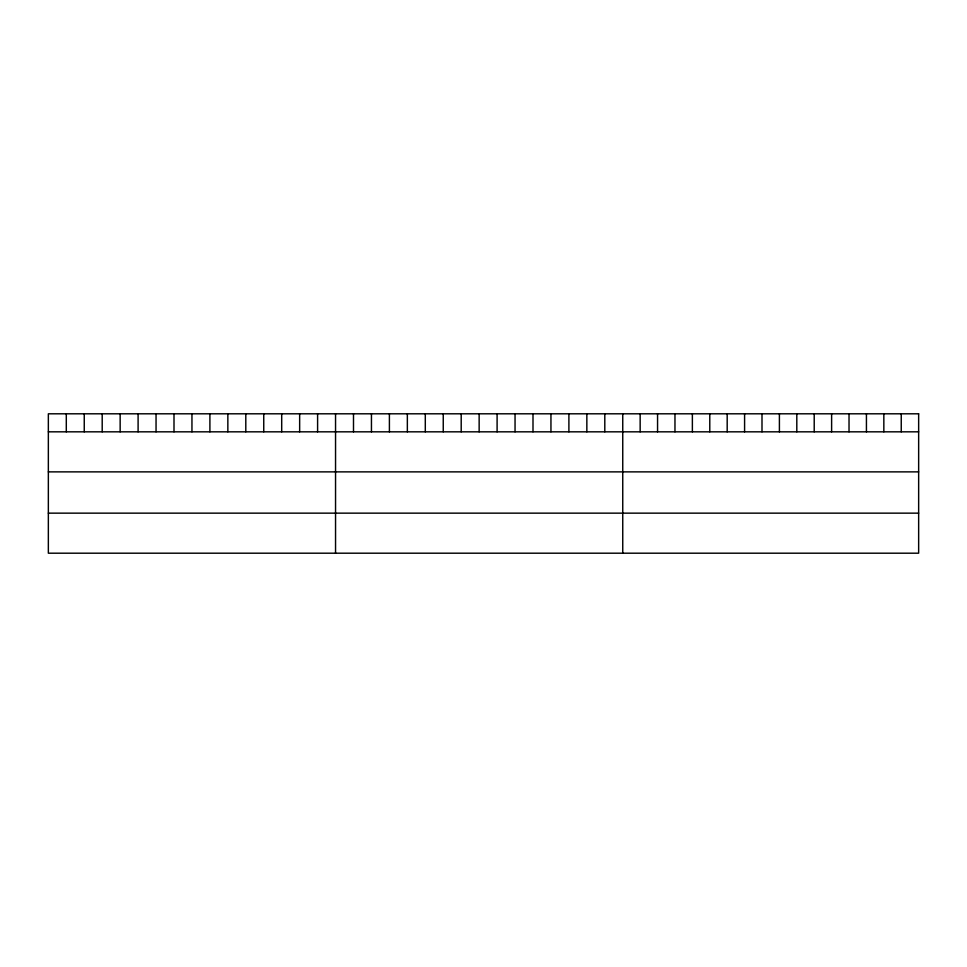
<?xml version="1.0" encoding="UTF-8"?>
<svg xmlns="http://www.w3.org/2000/svg" width="967" height="967" viewBox="0 0 967 967"><rect width="100%" height="100%" fill="white"/><g stroke="black" fill="none" stroke-linecap="round" stroke-linejoin="round"><path stroke-width="1.45" d="M48.35 431.826L918.65 431.826M48.35 471.872L918.65 471.872M48.35 513.151L918.65 513.151M901.244 413.803L901.244 431.826M883.838 413.803L883.838 431.826M866.432 413.803L866.432 431.826M849.026 413.803L849.026 431.826M831.62 413.803L831.62 431.826M814.214 413.803L814.214 431.826M796.808 413.803L796.808 431.826M779.402 413.803L779.402 431.826M761.996 413.803L761.996 431.826M744.59 413.803L744.59 431.826M727.184 413.803L727.184 431.826M709.778 413.803L709.778 431.826M692.372 413.803L692.372 431.826M674.966 413.803L674.966 431.826M657.56 413.803L657.56 431.826M640.154 413.803L640.154 431.826M622.748 413.803L622.748 553.197M604.798 413.803L604.798 431.826M586.848 413.803L586.848 431.826M568.898 413.803L568.898 431.826M550.948 413.803L550.948 431.826M532.998 413.803L532.998 431.826M515.048 413.803L515.048 431.826M497.098 413.803L497.098 431.826M479.148 413.803L479.148 431.826M461.199 413.803L461.199 431.826M443.249 413.803L443.249 431.826M425.299 413.803L425.299 431.826M407.349 413.803L407.349 431.826M389.399 413.803L389.399 431.826M371.449 413.803L371.449 431.826M353.499 413.803L353.499 431.826M335.549 413.803L335.549 553.197M317.599 413.803L317.599 431.826M299.649 413.803L299.649 431.826M281.699 413.803L281.699 431.826M263.749 413.803L263.749 431.826M245.799 413.803L245.799 431.826M227.849 413.803L227.849 431.826M209.899 413.803L209.899 431.826M191.95 413.803L191.95 431.826M174 413.803L174 431.826M156.05 413.803L156.05 431.826M138.1 413.803L138.1 431.826M120.15 413.803L120.15 431.826M102.2 413.803L102.2 431.826M84.25 413.803L84.25 431.826M66.3 413.803L66.3 431.826M918.65 413.803L48.35 413.803L48.35 553.197L918.65 553.197L918.65 413.803"/></g></svg>
